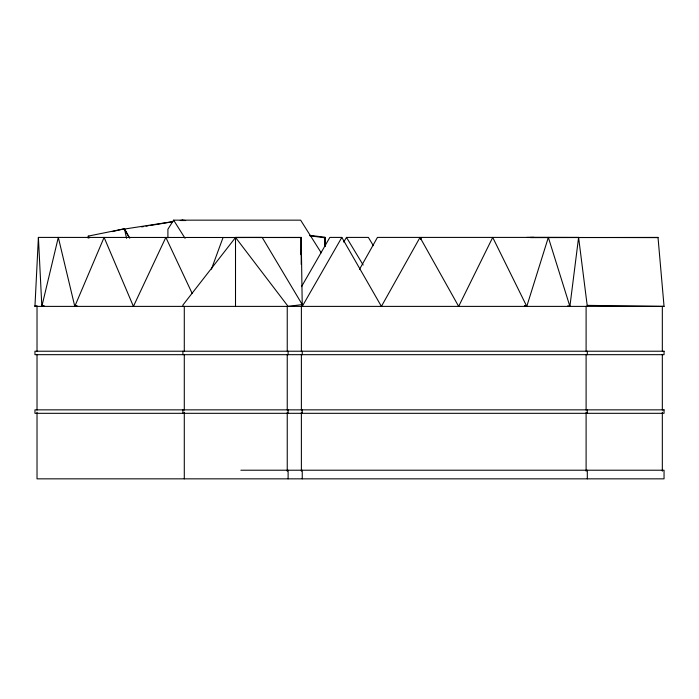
<?xml version="1.0" encoding="UTF-8"?>
<svg xmlns="http://www.w3.org/2000/svg" width="699" height="699" viewBox="0 0 699 699"><rect width="100%" height="100%" fill="white"/><g stroke="black" fill="none" stroke-linecap="round" stroke-linejoin="round"><path stroke-width="1.05" d="M300.911 254.654L301.217 237.407L223.095 237.529M324.747 246.511L325.009 237.791L309.884 235.825M530.401 237.616L658.012 237.407L664.05 306.389L34.95 306.389L38.401 237.407L301.217 237.529L302.248 306.389L341.828 237.407L329.849 237.407L301.514 286.651M567.815 305.778L569.895 306.389L578.597 237.407L377.443 237.407L359.478 269.386M211.43 269.159L223.095 237.407M420.615 239.329L421.584 237.407M343.69 242.055L346.494 237.407L368.382 237.407L373.362 245.681M321.234 252.837L300.622 220.159L173.623 220.159L167.909 229.22L167.909 237.913M76.838 305.725L74.784 306.389L58.314 237.407L41.844 306.389L43.967 305.891M43.941 305.804L41.844 306.389L38.401 237.407M76.899 305.839L74.784 306.389L104.099 237.407L133.422 306.389L165.838 237.407L192.242 293.58M112.032 231.622L124.448 228.783L129.752 238.237M88.24 238.263L88.24 236.105L124.448 228.783L126.58 238.35M141.617 226.913L143.767 226.555M145.916 226.196L148.057 225.847M150.206 225.489L172.74 221.758M172.74 221.644L124.448 229.054L129.219 237.546M302.248 304.581L288.11 306.389L235.511 237.407L262.239 237.52L302.248 304.581L302.248 306.389M262.239 237.407L235.511 237.52L182.911 305.052L182.911 306.389M240.858 470.217L664.05 470.217L664.05 478.841L37.021 478.841L37.021 412.261M530.401 237.407L658.012 237.616M664.05 306.389L587.309 305.367L587.309 306.389L578.597 237.407M37.099 305.856L34.95 305.804L34.95 306.389M309.884 235.371L325.009 237.223L325.009 246.031M88.24 236.105L89.559 237.843M173.623 220.159L185.069 238.315M346.494 237.407L363.139 265M341.828 237.407L381.401 306.389L420.029 237.407L458.658 306.389L492.716 237.407L526.775 306.389L524.713 305.734L526.775 306.389L548.339 237.407L569.895 306.389M325.009 237.407L325.253 246.031M662.329 306.389L662.329 351.134M662.329 354.41L662.329 410.077M662.329 412.261L662.329 471.196M587.309 351.221L587.309 354.673M587.309 409.859L587.309 413.31M587.309 470.217L587.309 478.841M586.103 306.389L586.103 351.134M586.103 354.41L586.103 410.077M586.103 412.261L586.103 471.196M302.248 351.221L302.248 354.673M302.248 409.859L302.248 413.31M302.248 470.217L302.248 478.841M301.383 306.389L301.383 351.134M301.383 354.41L301.383 410.077M301.383 412.261L301.383 471.196M301.217 237.407L301.217 264.432M288.11 351.221L288.11 354.673M288.11 409.859L288.11 413.31M288.11 470.217L288.11 478.841M287.245 306.389L287.245 351.134M287.245 354.41L287.245 410.077M287.245 412.261L287.245 471.196M235.511 237.407L235.511 306.389M184.291 306.389L184.291 351.134M184.291 354.41L184.291 410.077M184.291 412.261L184.291 478.841M182.911 351.221L182.911 354.673M182.911 409.859L182.911 413.31M37.021 306.389L37.021 351.134M37.021 354.41L37.021 410.077M182.395 220.159L180.246 220.517L185.637 220.535L182.395 220.159M534.019 237.407L526.775 237.468L534.019 237.468M664.05 351.221L34.95 351.221L34.95 354.673L664.05 354.673L664.05 351.221M664.05 409.859L34.95 409.859L34.95 413.31L664.05 413.31L664.05 409.859"/></g></svg>
